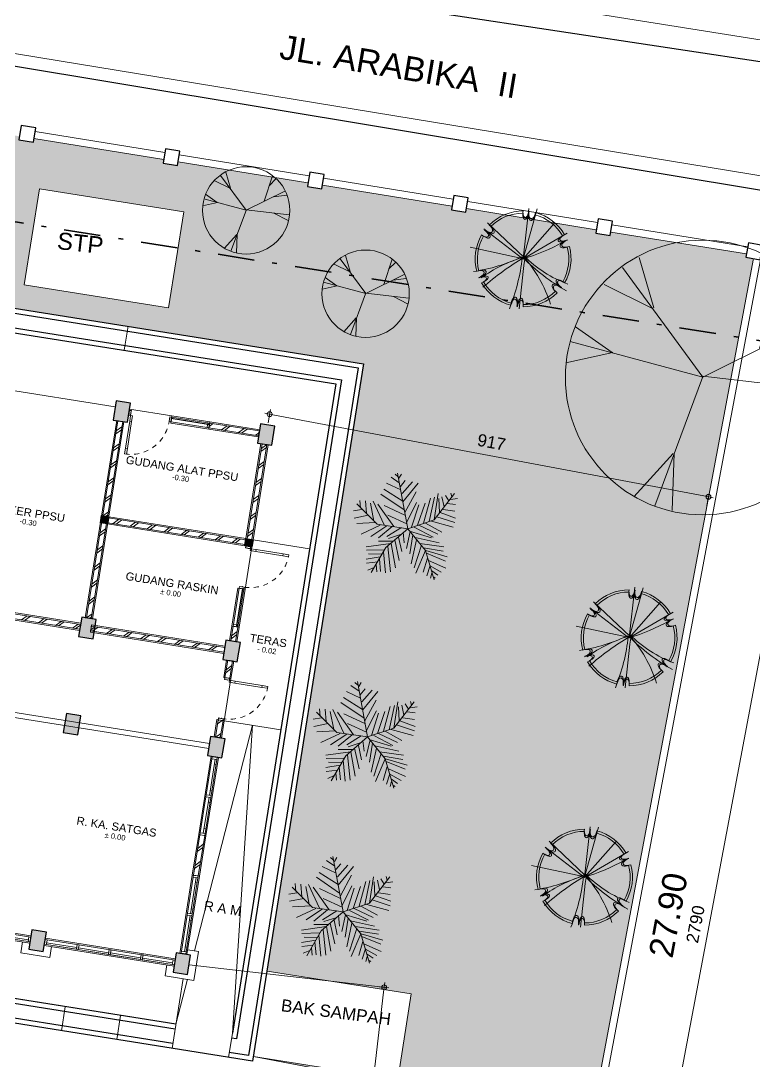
# Model space of a CAD drawing. Header units: millimetres. Extents: x -11 to 1625, y -267 to 195.
# Drawn here: x 1474.53 to 1489.6, y 44.61 to 65.98 of the extents above; entities that cross this region are included whole.
import ezdxf
from ezdxf.enums import TextEntityAlignment as Align

# ---------------------------------------------------------------- set-up
doc = ezdxf.new("R2010")
doc.units = ezdxf.units.MM
doc.linetypes.add('DASHDOT', pattern=[1, 0.5, -0.25, 0, -0.25])
doc.linetypes.add('HIDDEN', pattern=[0.375, 0.25, -0.125])
for name, color, linetype, lineweight in [('ars', 11, 'Continuous', 5), ('batas jalan', 3, 'Continuous', 25), ('dinding', 5, 'Continuous', 15), ('GSB', 1, 'DASHDOT', 35), ('KOLOM', 1, 'Continuous', 30), ('kus', 63, 'Continuous', 15), ('KUSEN', 30, 'Continuous', 15), ('lan', 7, 'Continuous', 15), ('line', 11, 'Continuous', 5), ('not', 7, 'Continuous', 20), ('PAGAR', 4, 'Continuous', 18), ('PARTISI', 190, 'Continuous', 9), ('POHON', 84, 'Continuous', 0), ('sol kol', 8, 'Continuous', 0), ('u', 6, 'Continuous', 20)]:
    doc.layers.add(name, color=color, linetype=linetype, lineweight=lineweight)
doc.styles.add('ATTR', font='romans.shx', dxfattribs={"width": 0.8, "height": 1.735066})
doc.styles.get("Standard").update_dxf_attribs({"font": 'ARIALUNI.TTF'})
doc.dimstyles.new('SK100', dxfattribs={"dimtxt": 0.25, "dimasz": 0.1, "dimexe": 0.1, "dimexo": 0, "dimgap": 0.15, "dimtad": 1, "dimdec": 0, "dimlfac": 100, "dimzin": 12, "dimdsep": 46, "dimtxsty": 'Standard', "dimblk": 'BULAT', "dimcen": 0.1, "dimclrd": 256, "dimclre": 256, "dimclrt": 256, "dimadec": 0, "dimazin": 3, "dimtfac": 1, "dimtdec": 0, "dimtofl": 0, "dimtmove": 0, "dimatfit": 3, "dimldrblk": 'BULAT', "dimfxl": 0, "dimtolj": 1, "dimtzin": 0, "dimlwd": -1, "dimlwe": -1, "dimarcsym": 0})
pattern_1 = [(45, (-0.5, 0), (-0.1767767, 0.1767767), []), (45, (-0.4375, 0), (-0.1767767, 0.1767767), [])]
pattern_2 = [(45, (-1.5, 0), (-0.1767767, 0.1767767), []), (45, (-1.4375, 0), (-0.1767767, 0.1767767), [])]

# ---------------------------------------------------------------- blocks, each defined once
blk = doc.blocks.new('NOTASI RUANG')
at = {"layer": 'not'}
for height, p in [(0.26, (-0.011, 0.3)), (0.175, (-0.009, -0.017))]:
    blk.add_attdef('RUANG', text='', height=height, dxfattribs=at).set_placement(p, align=Align.MIDDLE_CENTER)
blk = doc.blocks.new('KP')
at = {"layer": 'KOLOM'}
blk.add_lwpolyline([(0.075, -0.075), (-0.075, -0.075), (-0.075, 0.075), (0.075, 0.075), (0.075, -0.075)], dxfattribs=at)
blk = doc.blocks.new('K1')
at = {"layer": 'KOLOM'}
blk.add_lwpolyline([(0.2, 0.15), (-0.2, 0.15), (-0.2, -0.15), (0.2, -0.15), (0.2, 0.15)], dxfattribs=at)
blk = doc.blocks.new('P 80')
at = {"linetype": 'HIDDEN', "ltscale": 0.3}
blk.add_lwpolyline([(-0.84, 0.1, -0.414214), (-0.04, 0.9, -1.303225)], format="xyb", dxfattribs=at)
for points in [[(-0.04, 0.9), (-0.08, 0.9), (-0.08, 0.78), (-0.04, 0.78)], [(-0.04, 0.78), (-0.08, 0.78), (-0.08, 0.22), (-0.04, 0.22)], [(-0.04, 0.1), (-0.08, 0.1), (-0.08, 0.22), (-0.04, 0.22)], [(-0.835, 0.06), (-0.84, 0.06), (-0.84, 0.061), (-0.84, 0.1), (-0.88, 0.1), (-0.88, 0), (-0.84, 0), (-0.84, 0.056), (-0.835, 0.058)], [(-0.842, 0.002), (-0.878, 0.002), (-0.878, 0.098), (-0.842, 0.098)], [(-0.045, 0.06), (-0.04, 0.06), (-0.04, 0.061), (-0.04, 0.1), (0, 0.1), (0, 0), (-0.04, 0), (-0.04, 0.056), (-0.045, 0.058)], [(-0.038, 0.002), (-0.002, 0.002), (-0.002, 0.098), (-0.038, 0.098)]]:
    blk.add_lwpolyline(points, close=True)
blk = doc.blocks.new('DENAH LANTAI DASAR')
at = {"layer": 'ars'}
h = blk.add_hatch(dxfattribs=at)
h.set_pattern_fill('TEMBOK', color=256, scale=0.25)
h.set_pattern_definition(pattern_1)
h.paths.add_polyline_path([(11.85, 14.2), (10.82, 14.2), (10.82, 14.3), (11.85, 14.3)])
h = blk.add_hatch(dxfattribs=at)
h.set_pattern_fill('TEMBOK', color=256, scale=0.25)
h.set_pattern_definition(pattern_1)
h.paths.add_polyline_path([(9.05, 9.95), (9.05, 14.05), (8.95, 14.05), (8.95, 9.95)])
h = blk.add_hatch(dxfattribs=at)
h.set_pattern_fill('TEMBOK', color=256, scale=0.25)
h.set_pattern_definition(pattern_2)
h.paths.add_polyline_path([(12.05, 14.05), (12.05, 12.075), (11.95, 12.075), (11.95, 14.05)])
h = blk.add_hatch(dxfattribs=at)
h.set_pattern_fill('TEMBOK', color=256, scale=0.25)
h.set_pattern_definition(pattern_1)
h.paths.add_polyline_path([(11.925, 12.05), (9.075, 12.05), (9.075, 11.95), (11.925, 11.95)])
h = blk.add_hatch(dxfattribs=at)
h.set_pattern_fill('TEMBOK', color=256, scale=0.25)
h.set_pattern_definition(pattern_2)
h.paths.add_polyline_path([(12.05, 10.255), (12.05, 9.95), (11.95, 9.95), (11.95, 10.255)])
h = blk.add_hatch(dxfattribs=at)
h.set_pattern_fill('TEMBOK', color=256, scale=0.25)
h.set_pattern_definition(pattern_1)
h.paths.add_polyline_path([(8.85, 9.7), (6.15, 9.7), (6.15, 9.8), (8.85, 9.8)])
h = blk.add_hatch(dxfattribs=at)
h.set_pattern_fill('TEMBOK', color=256, scale=0.25)
h.set_pattern_definition(pattern_1)
h.paths.add_polyline_path([(11.85, 9.8), (9.075, 9.8), (9.075, 9.7), (11.85, 9.7)])
h = blk.add_hatch(dxfattribs=at)
h.set_pattern_fill('TEMBOK', color=256, scale=0.25)
h.set_pattern_definition(pattern_2)
h.paths.add_polyline_path([(11.95, 9.19), (11.95, 9.55), (12.05, 9.55), (12.05, 9.19)])
h = blk.add_hatch(dxfattribs=at)
h.set_pattern_fill('TEMBOK', color=256, scale=0.25)
h.set_pattern_definition(pattern_2)
h.paths.add_polyline_path([(11.95, 8.31), (11.95, 7.95), (12.05, 7.95), (12.05, 8.31)])
h = blk.add_hatch(dxfattribs=at)
h.set_pattern_fill('TEMBOK', color=256, scale=0.25)
h.set_pattern_definition([(45, (9.5, 1.63), (-0.176777, 0.176777), []), (45, (9.5625, 1.63), (-0.176777, 0.176777), [])])
h.paths.add_polyline_path([(12.05, 5.92), (12.05, 5.08), (11.95, 5.08), (11.95, 5.92)])
at = {"layer": 'sol kol'}
for points in [[(8.85, 14.45), (8.85, 14.05), (9.15, 14.05), (9.15, 14.45)], [(11.85, 14.45), (11.85, 14.05), (12.15, 14.05), (12.15, 14.45)], [(8.925, 12.075), (9.075, 12.075), (9.075, 11.925), (8.925, 11.925)], [(11.925, 12.075), (12.075, 12.075), (12.075, 11.925), (11.925, 11.925)], [(8.85, 9.95), (8.85, 9.55), (9.15, 9.55), (9.15, 9.95)], [(11.85, 9.95), (11.85, 9.55), (12.15, 9.55), (12.15, 9.95)], [(8.85, 7.95), (8.85, 7.55), (9.15, 7.55), (9.15, 7.95)], [(11.85, 7.95), (11.85, 7.55), (12.15, 7.55), (12.15, 7.95)], [(8.85, 3.45), (8.85, 3.05), (9.15, 3.05), (9.15, 3.45)], [(11.85, 3.45), (11.85, 3.05), (12.15, 3.05), (12.15, 3.45)]]:
    blk.add_hatch(color=256, dxfattribs=at).paths.add_polyline_path(points)
for p, q in [((-12.75, 16), (13.75, 16)), ((6.15, 15.9), (13.65, 15.9)), ((13.65, 15.9), (13.65, 1.6)), ((13.75, 16), (13.75, 1.5)), ((6.15, 15.6), (13.35, 15.6)), ((13.35, 15.6), (13.35, 1.9)), ((6.15, 15.5), (13.25, 15.5)), ((13.25, 15.5), (13.25, 2)), ((12.075, 2), (3.25, 2)), ((12.075, 1.9), (3.35, 1.9)), ((13.35, 1.9), (13.25, 1.9)), ((12.075, 1.6), (3.65, 1.6)), ((13.75, 1.5), (3.75, 1.5)), ((13.65, 1.6), (13.25, 1.6))]:
    blk.add_line(p, q)
at = {"layer": 'ars'}
for points in [[(11.85, 14.2), (10.82, 14.2), (10.82, 14.3), (11.85, 14.3)], [(9.05, 9.95), (9.05, 14.05), (8.95, 14.05), (8.95, 9.95)], [(12.05, 14.05), (12.05, 12.075), (11.95, 12.075), (11.95, 14.05)], [(11.925, 12.05), (9.075, 12.05), (9.075, 11.95), (11.925, 11.95)], [(12.05, 10.255), (12.05, 9.95), (11.95, 9.95), (11.95, 10.255)], [(8.85, 9.7), (6.15, 9.7), (6.15, 9.8), (8.85, 9.8)], [(11.85, 9.8), (9.075, 9.8), (9.075, 9.7), (11.85, 9.7)], [(11.95, 9.19), (11.95, 9.55), (12.05, 9.55), (12.05, 9.19)], [(11.95, 8.31), (11.95, 7.95), (12.05, 7.95), (12.05, 8.31)], [(12.05, 5.92), (12.05, 5.08), (11.95, 5.08), (11.95, 5.92)]]:
    blk.add_lwpolyline(points, close=True, dxfattribs=at)
at = {"layer": 'dinding'}
for points in [[(11.85, 14.175), (10.82, 14.175), (10.82, 14.325), (11.85, 14.325)], [(9.075, 9.95), (9.075, 14.05), (8.925, 14.05), (8.925, 9.95)], [(12.075, 14.05), (12.075, 12.075), (11.925, 12.075), (11.925, 14.05)], [(11.925, 12.075), (9.075, 12.075), (9.075, 11.925), (11.925, 11.925)], [(12.075, 10.255), (12.075, 9.95), (11.925, 9.95), (11.925, 10.255)], [(8.85, 9.675), (6.15, 9.675), (6.15, 9.825), (8.85, 9.825)], [(11.85, 9.825), (9.075, 9.825), (9.075, 9.675), (11.85, 9.675)], [(11.925, 9.19), (11.925, 9.55), (12.075, 9.55), (12.075, 9.19)], [(11.925, 8.31), (11.925, 7.95), (12.075, 7.95), (12.075, 8.31)], [(12.075, 5.92), (12.075, 5.08), (11.925, 5.08), (11.925, 5.92)]]:
    blk.add_lwpolyline(points, close=True, dxfattribs=at)
at = {"layer": 'kus'}
for p, q in [((11.95, 6.75), (11.95, 7.5)), ((12.015, 6.75), (12.015, 7.5)), ((12.05, 6.75), (12.05, 7.5)), ((12.015, 7.4), (12.05, 7.4)), ((12.015, 6.85), (12.05, 6.85)), ((11.95, 5.96), (11.95, 6.71)), ((12.015, 5.96), (12.015, 6.71)), ((12.05, 5.96), (12.05, 6.71)), ((12.015, 6.61), (12.05, 6.61)), ((12.015, 6.06), (12.05, 6.06)), ((11.95, 5.04), (11.95, 4.29)), ((12.015, 5.04), (12.015, 4.29)), ((12.015, 4.94), (12.05, 4.94)), ((12.05, 5.04), (12.05, 4.29)), ((12.015, 4.39), (12.05, 4.39)), ((11.95, 4.25), (11.95, 3.5)), ((12.015, 4.25), (12.015, 3.5)), ((12.015, 4.15), (12.05, 4.15)), ((12.05, 4.25), (12.05, 3.5)), ((12.015, 3.6), (12.05, 3.6))]:
    blk.add_line(p, q, dxfattribs=at)
for points in [[(12.05, 7.5), (12.05, 7.54), (11.95, 7.54), (11.95, 7.5)], [(12.05, 6.71), (12.05, 6.75), (11.95, 6.75), (11.95, 6.71)], [(12.05, 5.92), (12.05, 5.96), (11.95, 5.96), (11.95, 5.92)], [(12.05, 5.08), (12.05, 5.04), (11.95, 5.04), (11.95, 5.08)], [(12.05, 4.29), (12.05, 4.25), (11.95, 4.25), (11.95, 4.29)], [(12.05, 3.5), (12.05, 3.46), (11.95, 3.46), (11.95, 3.5)], [(6.19, 3.3), (8.81, 3.3), (8.81, 3.2), (6.19, 3.2)], [(8.185, 3.235), (8.81, 3.235), (8.81, 3.2), (8.185, 3.2)], [(8.85, 3.2), (8.81, 3.2), (8.81, 3.3), (8.85, 3.3)], [(9.19, 3.2), (9.15, 3.2), (9.15, 3.3), (9.19, 3.3)], [(9.19, 3.3), (11.81, 3.3), (11.81, 3.2), (9.19, 3.2)], [(9.815, 3.235), (9.19, 3.235), (9.19, 3.2), (9.815, 3.2)], [(9.855, 3.2), (9.815, 3.2), (9.815, 3.3), (9.855, 3.3)], [(10.48, 3.235), (9.855, 3.235), (9.855, 3.2), (10.48, 3.2)], [(10.52, 3.2), (10.48, 3.2), (10.48, 3.3), (10.52, 3.3)], [(11.145, 3.235), (10.52, 3.235), (10.52, 3.2), (11.145, 3.2)], [(11.185, 3.2), (11.145, 3.2), (11.145, 3.3), (11.185, 3.3)], [(11.185, 3.235), (11.81, 3.235), (11.81, 3.2), (11.185, 3.2)], [(11.85, 3.2), (11.81, 3.2), (11.81, 3.3), (11.85, 3.3)]]:
    blk.add_lwpolyline(points, close=True, dxfattribs=at)
at = {"layer": 'KUSEN'}
for p, q in [((10.78, 14.3), (10.03, 14.3)), ((10.78, 14.2), (10.03, 14.2)), ((10.78, 14.278), (10.78, 14.3)), ((10.78, 14.3), (10.82, 14.3)), ((10.781, 14.278), (10.78, 14.278)), ((10.78, 14.2), (10.78, 14.267)), ((10.78, 14.267), (10.781, 14.267)), ((10.82, 14.2), (10.78, 14.2)), ((10.781, 14.276), (10.781, 14.278)), ((10.783, 14.276), (10.781, 14.276)), ((10.781, 14.267), (10.781, 14.27)), ((10.781, 14.27), (10.783, 14.27)), ((10.782, 14.298), (10.818, 14.298)), ((10.782, 14.28), (10.782, 14.298)), ((10.797, 14.28), (10.782, 14.28)), ((10.782, 14.202), (10.782, 14.265)), ((10.782, 14.265), (10.797, 14.265)), ((10.818, 14.202), (10.782, 14.202)), ((10.785, 14.278), (10.783, 14.276)), ((10.783, 14.27), (10.785, 14.267)), ((10.795, 14.278), (10.785, 14.278)), ((10.785, 14.267), (10.795, 14.267)), ((10.795, 14.267), (10.795, 14.278)), ((10.797, 14.265), (10.797, 14.28)), ((10.818, 14.298), (10.818, 14.202)), ((10.82, 14.3), (10.82, 14.244)), ((10.82, 14.244), (10.82, 14.242)), ((10.82, 14.242), (10.82, 14.24)), ((10.82, 14.24), (10.82, 14.2)), ((11.95, 10.295), (11.95, 11.045)), ((12.05, 10.295), (12.05, 11.045)), ((11.95, 10.255), (11.95, 10.295)), ((11.95, 10.295), (12.017, 10.295)), ((11.99, 10.255), (11.95, 10.255)), ((11.952, 10.257), (11.952, 10.293)), ((11.952, 10.293), (12.015, 10.293)), ((12.048, 10.257), (11.952, 10.257)), ((11.992, 10.255), (11.99, 10.255)), ((11.994, 10.255), (11.992, 10.255)), ((12.05, 10.255), (11.994, 10.255)), ((12.015, 10.293), (12.015, 10.278)), ((12.015, 10.278), (12.03, 10.278)), ((12.017, 10.295), (12.017, 10.294)), ((12.017, 10.294), (12.019, 10.294)), ((12.019, 10.292), (12.017, 10.29)), ((12.017, 10.29), (12.017, 10.28)), ((12.017, 10.28), (12.028, 10.28)), ((12.019, 10.294), (12.019, 10.292)), ((12.026, 10.292), (12.026, 10.294)), ((12.026, 10.294), (12.028, 10.294)), ((12.028, 10.29), (12.026, 10.292)), ((12.028, 10.294), (12.028, 10.295)), ((12.028, 10.295), (12.05, 10.295)), ((12.028, 10.28), (12.028, 10.29)), ((12.03, 10.278), (12.03, 10.293)), ((12.03, 10.293), (12.048, 10.293)), ((12.048, 10.293), (12.048, 10.257)), ((12.05, 10.295), (12.05, 10.255))]:
    blk.add_line(p, q, dxfattribs=at)
for points in [[(9.195, 14.24), (9.19, 14.24), (9.19, 14.239), (9.19, 14.2), (9.15, 14.2), (9.15, 14.3), (9.19, 14.3), (9.19, 14.244), (9.195, 14.242)], [(9.188, 14.298), (9.152, 14.298), (9.152, 14.202), (9.188, 14.202)], [(9.19, 14.2), (9.23, 14.2), (9.23, 14.08), (9.19, 14.08)], [(9.985, 14.24), (9.99, 14.24), (9.99, 14.239), (9.99, 14.2), (10.03, 14.2), (10.03, 14.3), (9.99, 14.3), (9.99, 14.244), (9.985, 14.242)], [(9.992, 14.298), (10.028, 14.298), (10.028, 14.202), (9.992, 14.202)], [(10.795, 14.277), (10.795, 14.268), (10.02, 14.268), (10.02, 14.277)], [(9.19, 13.52), (9.23, 13.52), (9.23, 14.08), (9.19, 14.08)], [(9.19, 13.4), (9.23, 13.4), (9.23, 13.52), (9.19, 13.52)], [(12.01, 11.88), (12.01, 11.885), (12.011, 11.885), (12.05, 11.885), (12.05, 11.925), (11.95, 11.925), (11.95, 11.885), (12.006, 11.885), (12.008, 11.88)], [(11.952, 11.887), (11.952, 11.923), (12.048, 11.923), (12.048, 11.887)], [(12.05, 11.885), (12.05, 11.845), (12.17, 11.845), (12.17, 11.885)], [(12.73, 11.885), (12.73, 11.845), (12.17, 11.845), (12.17, 11.885)], [(12.85, 11.885), (12.85, 11.845), (12.73, 11.845), (12.73, 11.885)], [(12.01, 11.09), (12.01, 11.085), (12.011, 11.085), (12.05, 11.085), (12.05, 11.045), (11.95, 11.045), (11.95, 11.085), (12.006, 11.085), (12.008, 11.09)], [(11.952, 11.083), (11.952, 11.047), (12.048, 11.047), (12.048, 11.083)], [(12.027, 10.28), (12.018, 10.28), (12.018, 11.055), (12.027, 11.055)]]:
    blk.add_lwpolyline(points, close=True, dxfattribs=at)
at = {"layer": 'KUSEN', "linetype": 'HIDDEN', "ltscale": 0.3}
for points in [[(9.99, 14.2, -0.414214), (9.19, 13.4, -1.303225)], [(12.05, 11.085, 0.414214), (12.85, 11.885, 1.303225)]]:
    blk.add_lwpolyline(points, format="xyb", dxfattribs=at)
at = {"layer": 'lan'}
for p, q in [((8.85, 15.5), (8.85, 16)), ((6.15, 14.325), (8.85, 14.325)), ((10.03, 14.325), (9.15, 14.325)), ((12.075, 12.075), (13.25, 12.075)), ((12.075, 11.045), (12.075, 11.925)), ((12.075, 8.31), (12.075, 9.19)), ((12.075, 8.31), (13.25, 8.31)), ((12.219, 3.55), (12.662, 8.31)), ((13.25, 2), (12.662, 8.31)), ((12.3, 3.55), (12.075, 3.55)), ((12.3, 3.55), (12.3, 2.95)), ((8.7, 3.175), (8.7, 2.95)), ((9.3, 3.175), (9.3, 2.95)), ((11.7, 3.175), (11.7, 2.95)), ((9.3, 2.95), (8.7, 2.95)), ((12.3, 2.95), (11.7, 2.95)), ((12.075, 2), (12.163, 2.95)), ((12.075, 2.95), (12.075, 1.5)), ((13.25, 2), (13.25, 1.5))]:
    blk.add_line(p, q, dxfattribs=at)
for points in [[(10.82, 14.325), (10.03, 14.325), (10.03, 14.175), (10.82, 14.175)], [(12.075, 10.255), (12.075, 11.045), (11.925, 11.045), (11.925, 10.255)], [(12.075, 7.55), (12.075, 5.92), (11.925, 5.92), (11.925, 7.55)], [(12.075, 5.08), (12.075, 3.45), (11.925, 3.45), (11.925, 5.08)], [(6.15, 3.325), (8.85, 3.325), (8.85, 3.175), (6.15, 3.175)], [(9.15, 3.325), (11.85, 3.325), (11.85, 3.175), (9.15, 3.175)]]:
    blk.add_lwpolyline(points, close=True, dxfattribs=at)
at = {"layer": 'PARTISI'}
blk.add_lwpolyline([(6.93, 7.8), (11.85, 7.8), (11.85, 7.7), (6.93, 7.7)], close=True, dxfattribs=at)
ref = blk.add_blockref('NOTASI RUANG', (10.413, 13.101), dxfattribs=dict(xscale=0.6323962268195373, yscale=0.6323962268195373, zscale=0.6323962268195373))
ref.add_attrib('RUANG', '-0.30', dxfattribs={"layer": 'not', "height": 0.1108}).set_placement((10.407, 13.09), align=Align.MIDDLE_CENTER)
ref.add_attrib('RUANG', 'GUDANG ALAT PPSU', dxfattribs={"layer": 'not', "height": 0.16432}).set_placement((10.406, 13.29), align=Align.MIDDLE_CENTER)
ref = blk.add_blockref('NOTASI RUANG', (7.463, 11.713), dxfattribs=dict(xscale=0.6323962268195373, yscale=0.6323962268195373, zscale=0.6323962268195373))
ref.add_attrib('RUANG', '-0.30', dxfattribs={"layer": 'not', "height": 0.1108}).set_placement((7.457, 11.702), align=Align.MIDDLE_CENTER)
ref.add_attrib('RUANG', 'LOKER PPSU', dxfattribs={"layer": 'not', "height": 0.1643}).set_placement((7.456, 11.902), align=Align.MIDDLE_CENTER)
ref = blk.add_blockref('NOTASI RUANG', (10.581, 10.742), dxfattribs=dict(xscale=0.6323962268195373, yscale=0.6323962268195373, zscale=0.6323962268195373))
ref.add_attrib('RUANG', '%%P 0.00', dxfattribs={"layer": 'not', "height": 0.1108}).set_placement((10.575, 10.731), align=Align.MIDDLE_CENTER)
ref.add_attrib('RUANG', 'GUDANG RASKIN', dxfattribs={"layer": 'not', "height": 0.16432}).set_placement((10.574, 10.931), align=Align.MIDDLE_CENTER)
ref = blk.add_blockref('NOTASI RUANG', (12.719, 9.89), dxfattribs=dict(xscale=0.6323962268195373, yscale=0.6323962268195373, zscale=0.6323962268195373))
ref.add_attrib('RUANG', '- 0.02', dxfattribs={"layer": 'not', "height": 0.1108}).set_placement((12.713, 9.879), align=Align.MIDDLE_CENTER)
ref.add_attrib('RUANG', 'TERAS', dxfattribs={"layer": 'not', "height": 0.1643}).set_placement((12.711, 10.079), align=Align.MIDDLE_CENTER)
ref = blk.add_blockref('NOTASI RUANG', (10.242, 5.624), dxfattribs=dict(xscale=0.6323962268195373, yscale=0.6323962268195373, zscale=0.6323962268195373))
ref.add_attrib('RUANG', '%%P 0.00', dxfattribs={"layer": 'not', "height": 0.1108}).set_placement((10.236, 5.613), align=Align.MIDDLE_CENTER)
ref.add_attrib('RUANG', 'R. KA. SATGAS', dxfattribs={"layer": 'not', "height": 0.16432}).set_placement((10.235, 5.814), align=Align.MIDDLE_CENTER)
ref = blk.add_blockref('NOTASI RUANG', (12.659, 4.312), dxfattribs=dict(xscale=0.6323962268195373, yscale=0.6323962268195373, zscale=0.6323962268195373))
ref.add_attrib('RUANG', 'R A M', dxfattribs={"layer": 'not', "height": 0.2}).set_placement((12.652, 4.502), align=Align.MIDDLE_CENTER)
at = {"layer": 'KOLOM'}
for name, p, rotation in [('K1', (9, 14.25), 90), ('K1', (12, 14.25), 90), ('KP', (9, 12), 180), ('KP', (12, 12), 180), ('K1', (9, 9.75), 90), ('K1', (12, 9.75), 90), ('K1', (9, 7.75), 90), ('K1', (12, 7.75), 90), ('K1', (9, 3.25), 90), ('K1', (12, 3.25), 90)]:
    blk.add_blockref(name, p, dxfattribs=dict(at, rotation=rotation))
at = {"layer": 'KUSEN', "xscale": -1, "rotation": 270.0000000130308}
blk.add_blockref('P 80', (11.95, 9.19), dxfattribs=at)
blk = doc.blocks.new('Tree Palm')
at = {"layer": 'POHON'}
for p, q in [((-0.10186, 0.5364), (-0.13084, 0.55962)), ((0, 0), (-0.105, 0.57)), ((-0.09099, 0.51782), (-0.06563, 0.55962)), ((-0.07288, 0.39707), (-0.21778, 0.46673)), ((-0.08737, 0.47138), (-0.17069, 0.52711)), ((-0.0765, 0.43423), (-0.02578, 0.4946)), ((-0.05839, 0.35992), (0.04667, 0.48067)), ((-0.05114, 0.27632), (0.10463, 0.46673)), ((-0.03665, 0.19273), (-0.27574, 0.35527)), ((-0.05114, 0.28097), (-0.24676, 0.40636)), ((-0.02941, 0.16486), (0.08652, 0.3785)), ((0.22055, 0.07198), (0.27489, 0.32277)), ((0.27, 0.09), (0.48, 0.36)), ((0.27127, 0.09056), (0.31112, 0.35992)), ((0.35096, 0.32741), (0.3727, 0.22524)), ((0.38719, 0.34134), (0.41979, 0.28561)), ((0.44153, 0.36456), (0.45239, 0.32741)), ((-0.315, 0.045), (-0.525, 0.255)), ((-0.48585, 0.21131), (-0.49309, 0.29026)), ((-0.43513, 0.28561), (-0.42427, 0.15558)), ((-0.38442, 0.26239), (-0.34819, 0.07663)), ((-0.35544, 0.28097), (-0.24314, 0.03947)), ((-0.14533, 0.0209), (-0.30834, 0.2531)), ((-0.24314, 0.23917), (-0.02941, 0.137)), ((-0.01129, 0.06734), (0.09014, 0.26704)), ((0.03942, 0.01625), (0.11187, 0.24381)), ((0.10101, 0.03483), (0.17708, 0.26239)), ((0.16259, 0.05805), (0.23142, 0.31348)), ((0.31836, 0.30883), (0.32561, 0.16486)), ((0.4053, 0.25775), (0.48862, 0.24846)), ((0.43791, 0.29954), (0.51036, 0.30883)), ((-0.47498, 0.19737), (-0.5583, 0.18344)), ((-0.40615, 0.137), (-0.55105, 0.10913)), ((-0.20691, 0.137), (-0.01129, 0.04876)), ((0.29662, 0.12307), (0.48137, 0.06269)), ((0.33285, 0.16486), (0.48862, 0.10913)), ((0.36183, 0.19737), (0.48137, 0.1788)), ((-0.3337, 0.06269), (-0.52207, 0.0534)), ((-0.28299, 0.03483), (-0.4786, -0.05805)), ((-0.21416, 0.03018), (-0.38079, -0.08128)), ((0, 0), (-0.315, 0.045)), ((-0.15982, 0.0209), (-0.3011, -0.09521)), ((0, 0), (-0.225, -0.195)), ((-0.06563, 0.01161), (-0.21416, -0.08128)), ((0, 0), (0.27, 0.09)), ((0, 0), (0.18, -0.225)), ((0.06478, 0.01625), (0.2604, -0.08592)), ((0.11187, 0.03483), (0.30749, -0.05805)), ((0.1807, 0.05805), (0.35096, -0.03483)), ((0.24229, 0.07663), (0.46688, 0.01625)), ((-0.06563, -0.05805), (-0.19967, -0.09985)), ((-0.09461, -0.08592), (-0.06201, -0.23453)), ((-0.04752, -0.03483), (-0.03665, -0.14629)), ((0.02493, -0.03019), (-0.01491, -0.20202)), ((0.01769, -0.02555), (0.24229, -0.09521)), ((0.05029, -0.0627), (0.02131, -0.25775)), ((0.07565, -0.09056), (0.32198, -0.14629)), ((-0.17431, -0.15094), (-0.42789, -0.18809)), ((-0.225, -0.195), (-0.375, -0.45)), ((-0.15257, -0.12772), (-0.3011, -0.12772)), ((-0.20691, -0.18345), (-0.17793, -0.44352)), ((-0.17069, -0.15094), (-0.12721, -0.40172)), ((-0.13446, -0.11378), (-0.08737, -0.32741)), ((0.09014, -0.11378), (0.0358, -0.35992)), ((0.14085, -0.16951), (0.06478, -0.40172)), ((0.12274, -0.15094), (0.36907, -0.18809)), ((0.16259, -0.19738), (0.36183, -0.22989)), ((-0.28299, -0.29026), (-0.42789, -0.31348)), ((-0.24314, -0.21596), (-0.42427, -0.2206)), ((-0.26849, -0.2624), (-0.40253, -0.25775)), ((-0.29023, -0.30884), (-0.27936, -0.43887)), ((-0.25038, -0.23918), (-0.22865, -0.45281)), ((0.1807, -0.22524), (0.08289, -0.45745)), ((0.20244, -0.30419), (0.15897, -0.44816)), ((0.18, -0.225), (0.27, -0.525)), ((0.18433, -0.22524), (0.4053, -0.29026)), ((0.19157, -0.25311), (0.38719, -0.33206)), ((-0.30834, -0.34135), (-0.42427, -0.35528)), ((-0.34457, -0.39708), (-0.40978, -0.42494)), ((-0.32646, -0.36921), (-0.31921, -0.44352)), ((0.2278, -0.3785), (0.19519, -0.48532)), ((0.21331, -0.32741), (0.39081, -0.40636)), ((0.2278, -0.38314), (0.34372, -0.44816)), ((0.24591, -0.45745), (0.23142, -0.50854)), ((0.24591, -0.43423), (0.30749, -0.47603)), ((0.26764, -0.49925), (0.28213, -0.50854))]:
    blk.add_line(p, q, dxfattribs=at)
at = {"layer": 'POHON', "style": 'ATTR', "width": 0.8, "flags": 9}
blk.add_attdef('ESTCODE', (0, 0), '', height=0.00000274, dxfattribs=at)
blk = doc.blocks.new('Deciduous Tree 13 PV')
at = {"layer": 'POHON'}
for p, q in [((-0.2662, 0.3804), (-0.3472, 0.6555)), ((0.0008, 0.0014), (-0.4378, 0.6005)), ((0.3108, 0.1603), (0.4538, 0.5944)), ((0.4014, 0.4293), (0.5111, 0.5393)), ((-0.2709, 0.3743), (-0.538, 0.5088)), ((0.0008, 0.0014), (0.6636, 0.3315)), ((-0.495, 0.1359), (-0.6953, 0.2765)), ((0.4729, 0.2337), (0.697, 0.2643)), ((0.0008, 0.0014), (-0.7239, 0.197)), ((-0.4903, 0.1359), (-0.7478, 0.0809)), ((0, 0), (-0.2614, -0.7016)), ((0.0008, 0.0075), (0.7399, -0.0781)), ((0.4777, -0.0475), (0.7208, -0.1759)), ((-0.1613, -0.4143), (-0.3758, -0.6527)), ((-0.1565, -0.4143), (-0.166, -0.726))]:
    blk.add_line(p, q, dxfattribs=at)
blk.add_circle((0, 0), 0.75, dxfattribs=at)
at = {"layer": 'POHON', "style": 'ATTR', "width": 0.8, "flags": 9}
blk.add_attdef('ESTCODE', (0.0008, 0.0014), '', height=0.000003, rotation=180, dxfattribs=at)
blk = doc.blocks.new('POH1')
for p, q in [((0.05, -0.21), (0.81, 6.36)), ((0.05, -0.21), (1.89, 6.3)), ((0.13, 0.02), (-4.57, 4.49)), ((0.05, -0.21), (4.16, 4.43)), ((0.02, -0.21), (-5.08, 3.7)), ((0.05, -0.21), (5.8, 3.13)), ((-0.06, -0.14), (-6.86, 1.32))]:
    blk.add_line(p, q)
for centre, radius, start, end in [((0.05, -0.21), 6.25, 90, 135.0227), ((0.05, -0.21), 5.96, 90, 135.0227), ((0.05, -0.21), 5.96, 82.7502, 83.2278), ((0.05, -0.21), 6.25, 82.7502, 83.2278), ((0.05, -0.21), 5.96, 30, 75.0227), ((0.05, -0.21), 6.25, 30, 75.0227), ((0.05, -0.21), 6.25, 150, 195.0227), ((0.05, -0.21), 5.96, 150, 195.0227), ((0.05, -0.21), 6.25, 142.7502, 143.2278), ((0.05, -0.21), 5.96, 142.7502, 143.2278), ((-7.08, 24.06), 25.29, 286.3556, 299.2634), ((0.05, -0.21), 6.25, 330, 15.0227), ((0.05, -0.21), 5.96, 22.7502, 23.2278), ((0.05, -0.21), 6.25, 22.7502, 23.2278), ((-10.04, 21.28), 23.43, 278.8909, 295.051), ((5.31, -17.57), 18.35, 106.8033, 125.7765), ((-13.31, -11.55), 17.78, 17.8032, 41.5209), ((11.41, 11.39), 15.87, 224.9427, 249.6513), ((0.05, -0.21), 5.96, 330, 15.0227), ((17.96, -30.23), 35.05, 120.5334, 131.3202), ((-25.72, 2.83), 25.82, 338.2739, 353.6202), ((297.19, -37.09), 299.21, 172.9262, 174.1748), ((17.56, 17.05), 24.47, 224.1559, 241.0585), ((0.05, -0.21), 6.25, 202.7502, 203.2278), ((0.05, -0.21), 5.96, 202.7502, 203.2278), ((0.05, -0.21), 6.25, 210, 255.0227), ((0.05, -0.21), 5.96, 210, 255.0227), ((0.05, -0.21), 5.96, 322.7502, 323.2278), ((0.05, -0.21), 6.25, 322.7502, 323.2278), ((0.05, -0.21), 5.96, 270, 315.0227), ((0.05, -0.21), 6.25, 270, 315.0227), ((0.05, -0.21), 6.25, 262.7502, 263.2278), ((0.05, -0.21), 5.96, 262.7502, 263.2278)]:
    blk.add_arc(centre, radius, start, end)
for centre, major_axis, ratio, start_param, end_param in [((0.41, 5.99), (-0.115, -0.809), 0.450725, 4.712389, 7.927948), ((0.39, 5.7), (-0.109, -0.771), 0.450725, 4.712389, 7.927948), ((1.19, 5.58), (-0.14, -0.794), 0.498328, 4.647864, 7.899063), ((1.24, 5.87), (-0.147, -0.833), 0.498328, 4.647864, 7.899063), ((-4.62, 3.86), (0.648, -0.544), 0.498328, 4.647864, 7.899063), ((-5.14, 3.21), (0.643, -0.504), 0.450725, 4.712389, 7.927948), ((-4.89, 3.05), (0.613, -0.48), 0.450725, 4.712389, 7.927948), ((-4.4, 3.67), (0.618, -0.518), 0.498328, 4.647864, 7.899063), ((5.34, 2.45), (-0.723, -0.291), 0.450725, 4.712389, 7.927948), ((5.6, 2.58), (-0.758, -0.305), 0.450725, 4.712389, 7.927948), ((5.63, 1.7), (-0.758, -0.276), 0.498328, 4.647864, 7.899063), ((5.9, 1.8), (-0.795, -0.29), 0.498328, 4.647864, 7.899063), ((-5.81, -2.21), (0.795, 0.29), 0.498328, 4.647864, 7.899063), ((-5.53, -2.11), (0.758, 0.276), 0.498328, 4.647864, 7.899063), ((-5.5, -2.99), (0.758, 0.305), 0.450725, 4.712389, 7.927948), ((-5.24, -2.86), (0.723, 0.291), 0.450725, 4.712389, 7.927948), ((4.49, -4.09), (-0.618, 0.518), 0.498328, 4.647864, 7.899063), ((4.71, -4.28), (-0.648, 0.544), 0.498328, 4.647864, 7.899063), ((4.99, -3.46), (-0.613, 0.48), 0.450725, 4.712389, 7.927948), ((5.23, -3.62), (-0.643, 0.504), 0.450725, 4.712389, 7.927948), ((-1.15, -6.28), (0.147, 0.833), 0.498328, 4.647864, 7.899063), ((-1.09, -5.99), (0.14, 0.794), 0.498328, 4.647864, 7.899063), ((-0.3, -6.11), (0.109, 0.771), 0.450725, 4.712389, 7.927948), ((-0.32, -6.4), (0.115, 0.809), 0.450725, 4.712389, 7.927948)]:
    blk.add_ellipse(centre, major_axis=major_axis, ratio=ratio, start_param=start_param, end_param=end_param)
blk.add_point((0.05, -0.21))
blk.add_point((0.05, -0.21))
blk = doc.blocks.new('BULAT')
for p, q in [((-1, 0), (1, 0)), ((0, -1), (0, 1))]:
    blk.add_line(p, q)
blk.add_circle((0, 0), 0.5)
blk = doc.blocks.new('*D1615')
at = {"layer": 'Defpoints', "color": 0}
for p in [(1489.931, 61.334), (1484.766, 33.915), (1486.082, 33.667)]:
    blk.add_point(p, dxfattribs=at)
at = {"layer": 'u'}
for p, q in [((1489.931, 61.334), (1491.345, 61.068)), ((1491.228, 60.988), (1486.1, 33.765)), ((1484.766, 33.915), (1486.18, 33.648))]:
    blk.add_line(p, q, dxfattribs=at)
at = {"layer": 'u', "xscale": 0.1, "yscale": 0.1, "zscale": 0.1}
for p, rotation in [((1491.247, 61.086), 79.33193220774305), ((1486.082, 33.667), 259.331932207743)]:
    blk.add_blockref('BULAT', p, dxfattribs=dict(at, rotation=rotation))
at = {"layer": 'u', "insert": (1488.391, 47.428), "char_height": 0.25, "attachment_point": 5, "rotation": 79.3319}
blk.add_mtext('\\A1;2790', dxfattribs=at)
blk = doc.blocks.new('*D1616')
at = {"layer": 'Defpoints', "color": 0}
for p in [(1454.545, 67.127), (1490.004, 62.753), (1489.776, 61.36)]:
    blk.add_point(p, dxfattribs=at)
at = {"layer": 'u'}
for p, q in [((1454.545, 67.127), (1454.789, 68.618)), ((1454.872, 68.504), (1489.906, 62.769)), ((1489.776, 61.36), (1490.021, 62.851))]:
    blk.add_line(p, q, dxfattribs=at)
at = {"layer": 'u', "xscale": 0.1, "yscale": 0.1, "zscale": 0.1}
for p, rotation in [((1454.773, 68.52), 170.7034993746679), ((1490.004, 62.753), 350.7034993746679)]:
    blk.add_blockref('BULAT', p, dxfattribs=dict(at, rotation=rotation))
at = {"layer": 'u', "insert": (1472.434, 65.91), "char_height": 0.25, "attachment_point": 5, "rotation": 350.7035}
blk.add_mtext('\\A1;3570', dxfattribs=at)
blk = doc.blocks.new('*D3272')
at = {"layer": 'Defpoints', "color": 0}
for p in [(1477.989, 46.595), (1476.632, 34.855), (1480.639, 34.392)]:
    blk.add_point(p, dxfattribs=at)
at = {"layer": 'u'}
for p, q in [((1477.989, 46.595), (1482.095, 46.12)), ((1481.984, 46.032), (1480.65, 34.491)), ((1476.632, 34.855), (1480.738, 34.38))]:
    blk.add_line(p, q, dxfattribs=at)
at = {"layer": 'u', "xscale": 0.1, "yscale": 0.1, "zscale": 0.1}
for p, rotation in [((1481.996, 46.132), 83.40635702926748), ((1480.639, 34.392), 263.4063570292675)]:
    blk.add_blockref('BULAT', p, dxfattribs=dict(at, rotation=rotation))
at = {"layer": 'u', "insert": (1481.042, 40.294), "char_height": 0.25, "attachment_point": 5, "rotation": 83.4064}
blk.add_mtext('\\A1;1182', dxfattribs=at)
blk = doc.blocks.new('*D3273')
at = {"layer": 'Defpoints', "color": 0}
for p in [(1479.603, 57.679), (1488.659, 56.202), (1488.618, 55.982)]:
    blk.add_point(p, dxfattribs=at)
at = {"layer": 'u'}
for p, q in [((1479.611, 57.722), (1479.663, 57.997)), ((1479.743, 57.88), (1488.561, 56.221)), ((1488.626, 56.025), (1488.677, 56.301))]:
    blk.add_line(p, q, dxfattribs=at)
at = {"layer": 'u', "xscale": 0.1, "yscale": 0.1, "zscale": 0.1}
for p, rotation in [((1479.644, 57.899), 169.3429027165101), ((1488.659, 56.202), 349.3429027165101)]:
    blk.add_blockref('BULAT', p, dxfattribs=dict(at, rotation=rotation))
at = {"layer": 'u', "insert": (1484.203, 57.323), "char_height": 0.25, "attachment_point": 5, "rotation": 349.3429}
blk.add_mtext('\\A1;917', dxfattribs=at)

msp = doc.modelspace()

# ---------------------------------------------------------------- hatches: boundary and pattern name
at = {"layer": 'POHON'}
h = msp.add_hatch(dxfattribs=at)
h.set_pattern_fill('GRASS', color=91, scale=0.01, style=0)
h.set_pattern_definition([(90, (1450.41415, 34.1156), (-0.179605, 0.179605), [0.047625, -0.311585]), (45, (1450.41415, 34.1156), (-0.1796051, 0.1796051), [0.047625, -0.206375]), (135, (1450.41415, 34.1156), (-0.1796051, -0.1796051), [0.047625, -0.206375])])
h.paths.add_polyline_path([(1479.3075624, 44.7036166), (1485.3701757, 43.5466375), (1483.6009731, 34.2759511), (1483.8014868, 34.2527734), (1483.7928748, 34.1782695), (1484.3350637, 34.115597), (1484.3442285, 34.1948837), (1484.5140305, 34.175256), (1489.5792637, 61.0927092), (1489.4249642, 61.1225367), (1489.4377476, 61.1886657), (1486.6494427, 61.6397875), (1486.6374642, 61.5657502), (1486.3413152, 61.6136644), (1486.3532937, 61.6877016), (1483.6879527, 62.118929), (1483.6759741, 62.0448918), (1483.3798251, 62.0928059), (1483.3918037, 62.1668432), (1480.7264626, 62.5980706), (1480.7144841, 62.5240333), (1480.4183351, 62.5719475), (1480.4303136, 62.6459847), (1477.7649725, 63.0772121), (1477.752994, 63.0031749), (1477.456845, 63.051089), (1477.4688235, 63.1251263), (1474.8034825, 63.5563537), (1474.7915039, 63.4823164), (1474.4953549, 63.5302306), (1474.5073335, 63.6042678), (1471.8419924, 64.0354952), (1471.8300139, 63.9614579), (1471.5338649, 64.0093721), (1471.5458434, 64.0834094), (1468.8805024, 64.5146367), (1468.8685238, 64.4405995), (1468.5723748, 64.4885136), (1468.5843534, 64.5625509), (1465.9190123, 64.9937783), (1465.9070338, 64.919741), (1465.6108848, 64.9676552), (1465.6228633, 65.0416924), (1462.9575222, 65.4729198), (1462.9455437, 65.3988826), (1462.6493947, 65.4467967), (1462.6613732, 65.520834), (1459.9960322, 65.9520614), (1459.9840536, 65.8780241), (1459.6879046, 65.9259383), (1459.6998832, 65.9999755), (1457.0345421, 66.4312029), (1457.0225636, 66.3571657), (1456.7264146, 66.4050798), (1456.7383931, 66.4791171), (1454.795185, 66.7935101), (1454.7827846, 66.7168655), (1454.637778, 66.7403262), (1450.4141456, 38.109181), (1450.5678353, 38.0914358), (1450.5595502, 38.0197597), (1451.1078029, 37.9563864), (1451.1164149, 38.0308903), (1451.315092, 38.0079249), (1453.0343351, 48.797867), (1453.1235619, 48.7848192), (1455.4052956, 63.1041659), (1481.5751362, 58.9341008)])
h.paths.add_polyline_path([(1467.0156648, 63.7856376), (1466.7009429, 61.8105553), (1469.6635664, 61.3384724), (1469.9782883, 63.3135547)], flags=16)
h.paths.add_polyline_path([(1474.915994, 62.52675), (1474.6012721, 60.5516677), (1477.5638956, 60.0795849), (1477.8786175, 62.0546672)], flags=16)
h.paths.add_polyline_path([(1479.5906737, 46.4613199), (1479.3117518, 44.7109051), (1482.2743752, 44.2388223), (1482.5543458, 45.9958174)], flags=16)

# ---------------------------------------------------------------- linework, layer by layer
at = {"layer": 'ars'}
for p, q in [((1475.4454544, 45.7342181), (1475.3667739, 45.2404475)), ((1476.5817029, 45.5531612), (1476.5030225, 45.0593906)), ((1477.7022154, 45.2733501), (1477.639271, 44.8783337))]:
    msp.add_line(p, q, dxfattribs=at)
at = {"layer": 'batas jalan'}
for p, q in [((1509.5628843, 59.1961127), (1435.8233847, 71.4564217)), ((1503.58881, 63.0220929), (1454.6069366, 70.4787742))]:
    msp.add_line(p, q, dxfattribs=at)
at = {"layer": 'GSB', "ltscale": 1.5}
msp.add_line((1496.70685, 58.2949975), (1448.8246496, 65.924845), dxfattribs=at)
at = {"layer": 'KOLOM'}
for points in [[(1474.4953549, 63.5302306), (1474.7915039, 63.4823164), (1474.8394181, 63.7784654), (1474.5432691, 63.8263796)], [(1477.456845, 63.051089), (1477.752994, 63.0031749), (1477.8009082, 63.2993239), (1477.5047592, 63.347238)], [(1480.4183351, 62.5719475), (1480.7144841, 62.5240333), (1480.7623982, 62.8201823), (1480.4662492, 62.8680965)], [(1483.3798251, 62.0928059), (1483.6759741, 62.0448918), (1483.7238883, 62.3410408), (1483.4277393, 62.3889549)], [(1486.3413152, 61.6136644), (1486.6374642, 61.5657502), (1486.6853783, 61.8618992), (1486.3892293, 61.9098134)], [(1489.4249642, 61.1225367), (1489.7195113, 61.065598), (1489.77645, 61.3601451), (1489.4819029, 61.4170838)]]:
    msp.add_lwpolyline(points, close=True, dxfattribs=at)
at = {"layer": 'lan'}
for points in [[(1474.915994, 62.52675), (1477.8786175, 62.0546672), (1477.5638956, 60.0795849), (1474.6012721, 60.5516677)], [(1479.5906737, 46.4613199), (1482.5543458, 45.9958174), (1482.2743752, 44.2388223), (1479.3117518, 44.7109051)]]:
    msp.add_lwpolyline(points, close=True, dxfattribs=at)
at = {"layer": 'line'}
msp.add_line((1517.6267222, 61.1384528), (1454.3886951, 71.2151932), dxfattribs=at)
at = {"layer": 'PAGAR'}
for p, q in [((1477.4927806, 63.2732008), (1474.8274396, 63.7044282)), ((1477.4688235, 63.1251263), (1474.8034825, 63.5563537)), ((1480.4303136, 62.6459847), (1477.7649725, 63.0772121)), ((1480.4542707, 62.7940592), (1477.7889296, 63.2252866)), ((1483.3918037, 62.1668432), (1480.7264626, 62.5980706)), ((1483.4157607, 62.3149177), (1480.7504197, 62.7461451)), ((1486.3772508, 61.8357761), (1483.7119097, 62.2670035)), ((1486.3532937, 61.6877016), (1483.6879527, 62.118929)), ((1489.4662302, 61.336008), (1486.6733998, 61.787862)), ((1489.4377476, 61.1886657), (1486.6494427, 61.6397875)), ((1484.5140305, 34.175256), (1489.5798268, 61.0957011)), ((1484.6077983, 33.8624389), (1489.7272395, 61.0679614))]:
    msp.add_line(p, q, dxfattribs=at)
msp.add_lwpolyline([(1479.3117518, 44.7109051), (1485.4776616, 43.534213), (1483.7071081, 34.2564477)], dxfattribs=at)
at = {"layer": 'u'}
msp.add_lwpolyline([(1469.0029008, 46.7608146), (1477.7179515, 45.3721042)], dxfattribs=at)

# ---------------------------------------------------------------- block references
at = {"rotation": 350.9462507932595}
msp.add_blockref('DENAH LANTAI DASAR', (1465.4786702, 45.2971554), dxfattribs=at)
at = {"layer": 'POHON'}
for name, p, xscale, yscale, zscale in [('Deciduous Tree 13 PV', (1479.1612703, 62.0832623), 1.195661951756673, 1.195661951756673, 1.195661951756673), ('POH1', (1484.8422749, 61.1202731), 0.157610670999913, 0.157610670999913, 0.157610670999913), ('Deciduous Tree 13 PV', (1488.5384451, 58.6525661), 3.758734927503865, 3.758734927503865, 3.758734927503865), ('Deciduous Tree 13 PV', (1481.6155848, 60.3720865), 1.195661951756673, 1.195661951756673, 1.195661951756673), ('Tree Palm', (1482.4823912, 55.5485834), 2, 2, 2), ('POH1', (1487.0196557, 53.3416847), 0.157610670999913, 0.157610670999913, 0.157610670999913), ('Tree Palm', (1481.6558391, 51.2718032), 2, 2, 2), ('POH1', (1486.1032084, 48.4261657), 0.157610670999913, 0.157610670999913, 0.157610670999913), ('Tree Palm', (1481.1554817, 47.6794825), 2, 2, 2)]:
    msp.add_blockref(name, p, dxfattribs=dict(at, xscale=xscale, yscale=yscale, zscale=zscale))

# ---------------------------------------------------------------- texts
at = {"layer": 'not', "attachment_point": 1}
for s, width, insert, char_height, rotation in [('\\pi0.20286;JL. ARABIKA  II', 5.253610777, (1479.7069792, 65.7299683), 0.5, 350.39052035), ('\\pi0.019417;STP', 0.946302846, (1475.2839592, 61.6421879), 0.35, 353.5453726), ('\\pi0.24771;27.90', 2.190504275, (1487.3801318, 46.5573026), 0.5, 79.51880764), ('BAK SAMPAH', 2.290500661, (1479.8985764, 45.8919161), 0.25, 352.61936379)]:
    msp.add_mtext_dynamic_manual_height_columns(s, width=width, gutter_width=12.5, heights=[0], dxfattribs=dict(at, insert=insert, char_height=char_height, rotation=rotation))

# ---------------------------------------------------------------- dimensions: what is measured, and where the dimension line sits
at = {"layer": 'u'}
for p1, p2, distance, picture, middle in [((1454.5450234, 67.1273031), (1489.77645, 61.3601452), 1.4109062, '*D1616', (1472.4335248, 65.9101796)), ((1489.9314517, 61.3340389), (1484.7663477, 33.9147455), 1.3385014, '*D1615', (1488.3913383, 47.428023)), ((1477.9887183, 46.5947286), (1476.63171, 34.8550406), 4.0338692, '*D3272', (1481.0415098, 40.2935785))]:
    dim = msp.add_aligned_dim(p1=p1, p2=p2, distance=distance, dimstyle='SK100', dxfattribs=at)
    dim.commit()
    dim.dimension.update_dxf_attribs({"geometry": picture, "text_midpoint": middle})
dim = msp.add_aligned_dim(p1=(1479.6030297, 57.6787937), p2=(1488.6176341, 55.9824566), distance=0.2236288, dimstyle='SK100', override={"dimfxlon": 1, "dimarcsym": 1}, dxfattribs=at)
dim.commit()
dim.dimension.update_dxf_attribs({"geometry": '*D3273', "text_midpoint": (1484.2030483, 57.3233348)})

doc.saveas('drawing.dxf')
